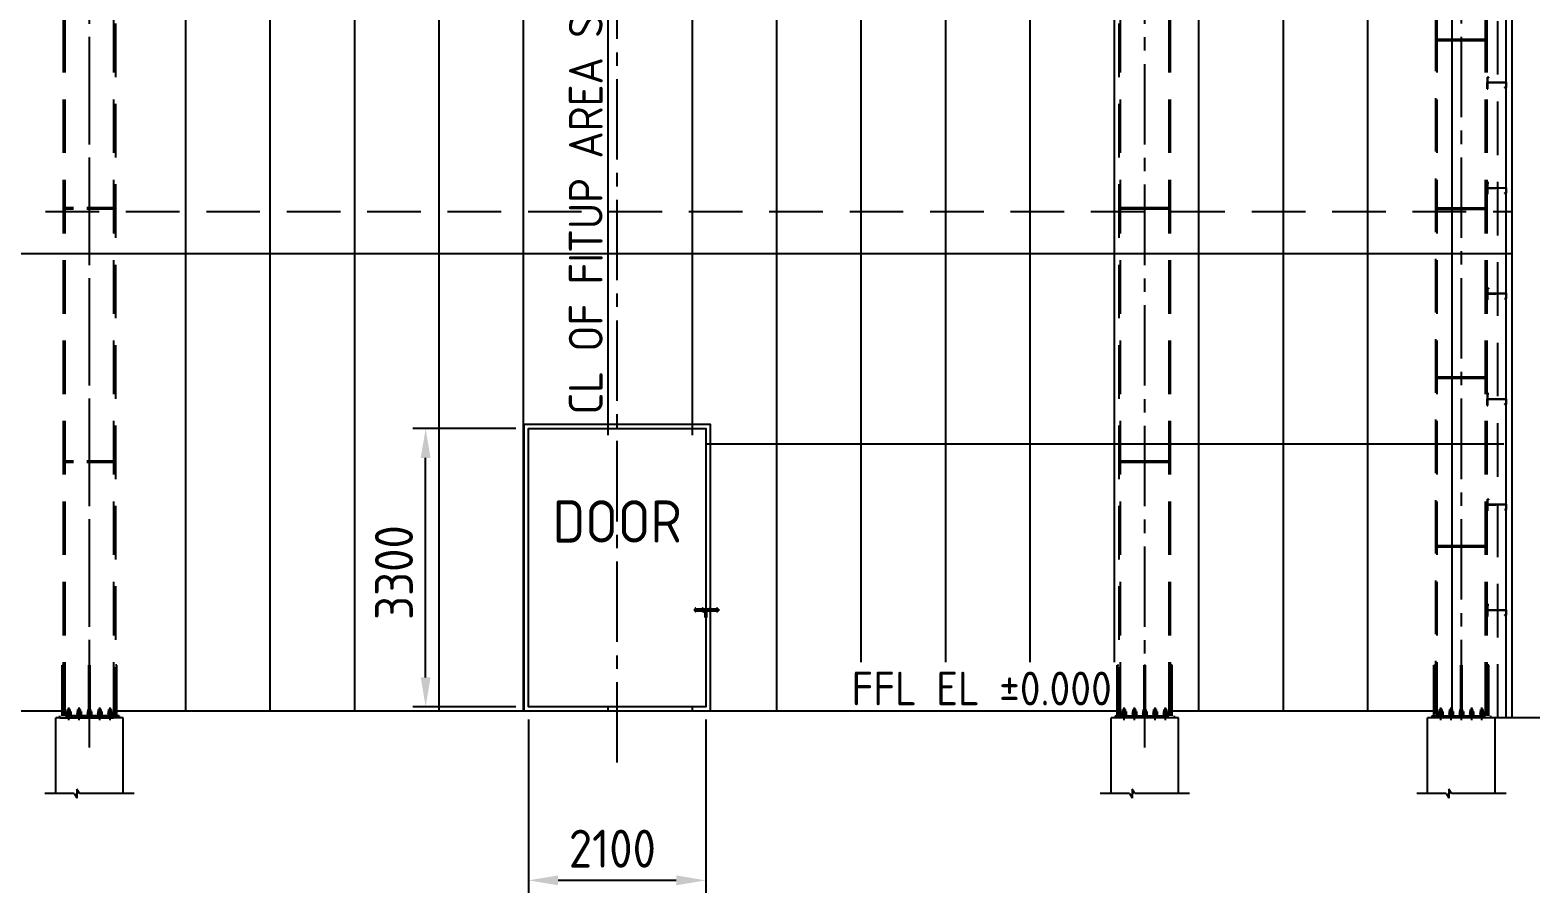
# Model space of a CAD drawing. Header units: millimetres. Extents: x -1055 to 11244, y -20673 to 2560.
# Drawn here: x 1458 to 1635.7, y 2229.7 to 2332 of the extents above; entities that cross this region are included whole.
import ezdxf

# ---------------------------------------------------------------- set-up
doc = ezdxf.new("R2010")
doc.units = ezdxf.units.MM
doc.linetypes.add('CENTER2', pattern=[28.575, 19.05, -3.175, 3.175, -3.175])
doc.linetypes.add('DASHED2', pattern=[9.525, 6.35, -3.175])
doc.layers.add('MAIN-1', color=7, linetype='Continuous')
doc.layers.add('MAIN-2', color=7, linetype='Continuous')
doc.styles.add('ACISOTS', font='isocp.shx')
doc.styles.get("Standard").update_dxf_attribs({"font": 'arial.ttf'})
doc.dimstyles.new('ISO-25', dxfattribs={"dimtxt": 4, "dimasz": 3.5, "dimexe": 1.5, "dimexo": 1.5, "dimgap": 1.5, "dimtad": 1, "dimtxsty": 'Standard', "dimcen": 0, "dimadec": 0, "dimazin": 0, "dimtfac": 1, "dimtmove": 0, "dimatfit": 3, "dimfxl": 1, "dimarcsym": 0})

# ---------------------------------------------------------------- blocks, each defined once
blk = doc.blocks.new('*D28804')
at = {"color": 0, "lineweight": -2}
for p, q in [((1529.05, 2420.49), (1665.47, 2420.49)), ((1663.97, 2253.99), (1663.97, 2416.99)), ((1647.05, 2250.49), (1665.47, 2250.49))]:
    blk.add_line(p, q, dxfattribs=at)
at = {"color": 0}
for points in [[(1664.55, 2416.99), (1663.39, 2416.99), (1663.97, 2420.49)], [(1663.39, 2253.99), (1664.55, 2253.99), (1663.97, 2250.49)]]:
    blk.add_solid(points, dxfattribs=at)
at = {"layer": 'Defpoints', "color": 0}
for p in [(1527.55, 2420.49), (1663.97, 2420.49), (1645.55, 2250.49)]:
    blk.add_point(p, dxfattribs=at)
at = {"color": 0, "insert": (1660.22, 2335.58), "char_height": 4.5, "attachment_point": 5, "rotation": 90, "style": 'ACISOTS'}
blk.add_mtext('17000', dxfattribs=at)
blk = doc.blocks.new('A$7E96312C93C9')
at = {"layer": 'MAIN-1'}
for p, q in [((1, 46), (0, 44)), ((0, 44), (0, 23)), ((0, 23), (0, 2)), ((1, 0), (0, 2)), ((2, 46), (1, 46)), ((1, 46), (1, 46)), ((1, 46), (1, 46)), ((1, 46), (1, 46)), ((1, 46), (1, 46)), ((1, 46), (1, 46)), ((1, 46), (1, 46)), ((1, 42), (2, 43)), ((1, 41), (1, 42)), ((1, 40), (1, 41)), ((1, 38), (1, 40)), ((1, 37), (1, 38)), ((1, 36), (1, 37)), ((1, 35), (1, 36)), ((1, 34), (1, 35)), ((1, 33), (1, 34)), ((1, 32), (1, 33)), ((1, 31), (1, 32)), ((1, 29), (1, 31)), ((1, 28), (1, 29)), ((1, 27), (1, 28)), ((2, 26), (1, 27)), ((1, 19), (2, 20)), ((1, 18), (1, 19)), ((1, 17), (1, 18)), ((1, 15), (1, 17)), ((1, 14), (1, 15)), ((1, 13), (1, 14)), ((1, 12), (1, 13)), ((1, 11), (1, 12)), ((1, 10), (1, 11)), ((1, 9), (1, 10)), ((1, 8), (1, 9)), ((1, 6), (1, 8)), ((1, 5), (1, 6)), ((1, 4), (1, 5)), ((2, 3), (1, 4)), ((1, 0), (1, 0)), ((1, 0), (1, 0)), ((1, 0), (1, 0)), ((1, 0), (1, 0)), ((1, 0), (1, 0)), ((1, 0), (1, 0)), ((1, 0), (2, 0)), ((2, 45), (2, 46)), ((2, 46), (2, 46)), ((2, 46), (2, 46)), ((2, 46), (22, 46)), ((2, 43), (2, 45)), ((2, 24), (2, 26)), ((2, 23), (2, 24)), ((2, 23), (22, 23)), ((2, 22), (2, 23)), ((2, 20), (2, 22)), ((2, 1), (2, 3)), ((2, 0), (2, 1)), ((2, 0), (22, 0)), ((2, 0), (2, 0)), ((2, 0), (2, 0)), ((23, 46), (22, 46)), ((22, 46), (22, 46)), ((22, 46), (22, 46)), ((22, 46), (22, 45)), ((22, 45), (22, 43)), ((22, 43), (23, 42)), ((23, 27), (22, 26)), ((22, 26), (22, 24)), ((22, 24), (22, 23)), ((22, 23), (22, 22)), ((22, 22), (22, 20)), ((22, 20), (23, 19)), ((23, 4), (22, 3)), ((22, 3), (22, 1)), ((22, 1), (22, 0)), ((22, 0), (22, 0)), ((22, 0), (22, 0)), ((22, 0), (23, 0)), ((23, 46), (23, 46)), ((23, 46), (23, 46)), ((23, 46), (23, 46)), ((23, 46), (23, 46)), ((23, 46), (23, 46)), ((23, 46), (23, 46)), ((24, 44), (23, 46)), ((23, 42), (23, 41)), ((23, 41), (23, 40)), ((23, 40), (23, 38)), ((23, 38), (23, 37)), ((23, 37), (23, 36)), ((23, 36), (23, 35)), ((23, 35), (23, 34)), ((23, 34), (23, 33)), ((23, 33), (23, 32)), ((23, 32), (23, 31)), ((23, 31), (23, 29)), ((23, 29), (23, 28)), ((23, 28), (23, 27)), ((23, 19), (23, 18)), ((23, 18), (23, 17)), ((23, 17), (23, 15)), ((23, 15), (23, 14)), ((23, 14), (23, 13)), ((23, 13), (23, 12)), ((23, 12), (23, 11)), ((23, 11), (23, 10)), ((23, 10), (23, 9)), ((23, 9), (23, 8)), ((23, 8), (23, 6)), ((23, 6), (23, 5)), ((23, 5), (23, 4)), ((24, 2), (23, 0)), ((23, 0), (23, 0)), ((23, 0), (23, 0)), ((23, 0), (23, 0)), ((23, 0), (23, 0)), ((23, 0), (23, 0)), ((23, 0), (23, 0)), ((24, 23), (24, 44)), ((24, 2), (24, 23))]:
    blk.add_line(p, q, dxfattribs=at)
at = {"layer": 'MAIN-2'}
for p, q in [((2, 36), (0, 38)), ((0, 8), (2, 10)), ((2, 43), (1, 42)), ((1, 42), (1, 41)), ((1, 41), (1, 40)), ((1, 40), (1, 38)), ((1, 38), (1, 37)), ((1, 37), (1, 36)), ((1, 36), (1, 35)), ((1, 35), (1, 34)), ((1, 34), (1, 33)), ((1, 33), (1, 32)), ((1, 32), (1, 31)), ((1, 31), (1, 29)), ((1, 29), (1, 28)), ((1, 28), (1, 27)), ((1, 27), (2, 26)), ((2, 20), (1, 19)), ((1, 19), (1, 18)), ((1, 18), (1, 17)), ((1, 17), (1, 15)), ((1, 15), (1, 14)), ((1, 14), (1, 13)), ((1, 13), (1, 12)), ((1, 12), (1, 11)), ((1, 11), (1, 10)), ((1, 10), (1, 9)), ((1, 9), (1, 8)), ((1, 8), (1, 6)), ((1, 6), (1, 5)), ((1, 5), (1, 4)), ((1, 4), (2, 3)), ((2, 46), (2, 45)), ((2, 45), (2, 43)), ((2, 23), (2, 36)), ((22, 36), (2, 36)), ((2, 26), (2, 24)), ((2, 24), (2, 23)), ((2, 23), (2, 22)), ((2, 10), (2, 23)), ((2, 23), (22, 23)), ((2, 22), (2, 20)), ((22, 10), (2, 10)), ((2, 3), (2, 1)), ((2, 1), (2, 0)), ((22, 45), (22, 46)), ((22, 43), (22, 45)), ((23, 42), (22, 43)), ((24, 38), (22, 36)), ((22, 23), (22, 36)), ((22, 26), (23, 27)), ((22, 24), (22, 26)), ((22, 23), (22, 24)), ((22, 22), (22, 23)), ((22, 10), (22, 23)), ((22, 20), (22, 22)), ((23, 19), (22, 20)), ((22, 10), (24, 8)), ((22, 3), (23, 4)), ((22, 1), (22, 3)), ((22, 0), (22, 1)), ((23, 41), (23, 42)), ((23, 40), (23, 41)), ((23, 38), (23, 40)), ((23, 37), (23, 38)), ((23, 36), (23, 37)), ((23, 35), (23, 36)), ((23, 34), (23, 35)), ((23, 33), (23, 34)), ((23, 32), (23, 33)), ((23, 31), (23, 32)), ((23, 29), (23, 31)), ((23, 28), (23, 29)), ((23, 27), (23, 28)), ((23, 18), (23, 19)), ((23, 17), (23, 18)), ((23, 15), (23, 17)), ((23, 14), (23, 15)), ((23, 13), (23, 14)), ((23, 12), (23, 13)), ((23, 11), (23, 12)), ((23, 10), (23, 11)), ((23, 9), (23, 10)), ((23, 8), (23, 9)), ((23, 6), (23, 8)), ((23, 5), (23, 6)), ((23, 4), (23, 5))]:
    blk.add_line(p, q, dxfattribs=at)
blk = doc.blocks.new('A$7E962F10107A')
for p, q in [((60, 2.5), (60, 225)), ((60, 225), (122.5, 225)), ((62.5, 0), (62.5, 222.5)), ((62.5, 222.5), (120, 222.5)), ((120, 205), (120, 222.5)), ((120, 205), (122.5, 205)), ((122.5, 205), (122.5, 225)), ((0, 0), (0, 20)), ((0, 20), (2.5, 20)), ((0, 0), (62.5, 0)), ((2.5, 20), (2.5, 2.5)), ((2.5, 2.5), (60, 2.5))]:
    blk.add_line(p, q)
blk = doc.blocks.new('A$7E964C333BE')
for p, q in [((0, 0), (0, 1.5)), ((0, 1.5), (2, 1.5)), ((0, 0), (0.12, 0)), ((2, 1.38), (0.12, 1.38)), ((0.12, 0), (0.12, 1.38)), ((2, 1.5), (2, 1.38))]:
    blk.add_line(p, q)
blk = doc.blocks.new('A$7E961A102143C')
for p, q in [((1.29, 0.53), (1.29, 9.5)), ((9.29, 0.53), (9.29, 9.5)), ((0, 0.53), (6.46, 0.53)), ((6.46, 0.53), (6.79, 1.06)), ((6.79, 1.06), (6.79, 0)), ((7.11, 0.53), (6.79, 0)), ((7.11, 0.53), (10.57, 0.53))]:
    blk.add_line(p, q)
blk = doc.blocks.new('*D28810')
at = {"color": 0, "lineweight": -2}
for p, q in [((1517.05, 2250.29), (1517.05, 2229.75)), ((1538.05, 2250.29), (1538.05, 2229.75)), ((1520.55, 2231.25), (1534.55, 2231.25))]:
    blk.add_line(p, q, dxfattribs=at)
at = {"color": 0}
for points in [[(1520.55, 2231.83), (1520.55, 2230.66), (1517.05, 2231.25)], [(1534.55, 2230.66), (1534.55, 2231.83), (1538.05, 2231.25)]]:
    blk.add_solid(points, dxfattribs=at)
at = {"layer": 'Defpoints', "color": 0}
for p in [(1517.05, 2251.79), (1538.05, 2251.79), (1538.05, 2231.25)]:
    blk.add_point(p, dxfattribs=at)
at = {"color": 0, "insert": (1526.99, 2235), "char_height": 4.5, "attachment_point": 5, "style": 'ACISOTS'}
blk.add_mtext('2100', dxfattribs=at)
blk = doc.blocks.new('*D28811')
at = {"color": 0, "lineweight": -2}
for p, q in [((1515.55, 2284.79), (1503.37, 2284.79)), ((1504.87, 2255.29), (1504.87, 2281.29)), ((1515.55, 2251.79), (1503.37, 2251.79))]:
    blk.add_line(p, q, dxfattribs=at)
at = {"color": 0}
for points in [[(1505.45, 2281.29), (1504.29, 2281.29), (1504.87, 2284.79)], [(1504.29, 2255.29), (1505.45, 2255.29), (1504.87, 2251.79)]]:
    blk.add_solid(points, dxfattribs=at)
at = {"layer": 'Defpoints', "color": 0}
for p in [(1504.87, 2284.79), (1517.05, 2284.79), (1517.05, 2251.79)]:
    blk.add_point(p, dxfattribs=at)
at = {"color": 0, "insert": (1501.12, 2267.71), "char_height": 4.5, "attachment_point": 5, "rotation": 90, "style": 'ACISOTS'}
blk.add_mtext('3300', dxfattribs=at)

msp = doc.modelspace()

# ---------------------------------------------------------------- linework, layer by layer
at = {"color": 3, "linetype": 'CENTER2', "ltscale": 0.5}
for p, q in [((1527.554783, 2245.195901), (1527.554783, 2430.836458)), ((1627.554783, 2250.211607), (1627.554783, 2406.623912)), ((1465.054783, 2246.99247), (1465.054783, 2400.10403)), ((1465.054783, 2250.211607), (1465.054783, 2399.948403)), ((1590.054783, 2246.99247), (1590.054783, 2400.10403))]:
    msp.add_line(p, q, dxfattribs=at)
at = {"color": 6}
for p, q in [((1526.474083, 2283.99247), (1526.474083, 2420.286718)), ((1516.474083, 2251.29247), (1516.474083, 2418.382609)), ((1536.474083, 2283.99247), (1536.474083, 2418.794164)), ((1506.474083, 2251.29247), (1506.474083, 2416.4785)), ((1546.474083, 2251.29247), (1546.474083, 2416.890054)), ((1556.474083, 2257.100757), (1556.474083, 2414.985945)), ((1496.474083, 2251.29247), (1496.474083, 2414.574391)), ((1566.474083, 2257.100757), (1566.474083, 2413.081836)), ((1486.474083, 2251.29247), (1486.474083, 2412.670282)), ((1576.474083, 2257.100757), (1576.474083, 2411.177727)), ((1476.474083, 2251.29247), (1476.474083, 2410.766173)), ((1586.474083, 2257.100757), (1586.474083, 2409.273618)), ((1596.474083, 2251.29247), (1596.474083, 2407.369509)), ((1606.474083, 2251.29247), (1606.474083, 2405.4654)), ((1616.474083, 2251.29247), (1616.474083, 2403.561291)), ((1626.474083, 2251.29247), (1626.474083, 2401.657182)), ((1126.474083, 2305.492496), (1633.565483, 2305.492496)), ((1538.054783, 2282.967564), (1632.586174, 2282.967564)), ((1526.474083, 2251.29247), (1526.474083, 2251.79247)), ((1536.474083, 2251.29247), (1536.474083, 2251.79247))]:
    msp.add_line(p, q, dxfattribs=at)
at = {"color": 2, "linetype": 'DASHED2'}
for p, q in [((1467.924983, 2250.74247), (1467.924983, 2399.394964)), ((1468.115483, 2399.431238), (1468.115483, 2250.74247)), ((1586.994083, 2399.431238), (1586.994083, 2250.74247)), ((1587.184583, 2250.74247), (1587.184583, 2399.394964)), ((1624.494083, 2400.126399), (1624.494083, 2250.74247)), ((1624.684583, 2250.74247), (1624.684583, 2398.832046)), ((1461.994083, 2250.74247), (1461.994083, 2398.265656)), ((1462.184583, 2250.74247), (1462.184583, 2398.30193)), ((1592.924983, 2250.74247), (1592.924983, 2398.30193)), ((1593.115483, 2250.74247), (1593.115483, 2398.265656)), ((1630.424983, 2250.74247), (1630.424983, 2397.739011)), ((1630.615483, 2250.74247), (1630.615483, 2397.702738)), ((1631.865483, 2250.49247), (1631.865483, 2396.815205)), ((1624.692783, 2330.90247), (1630.416783, 2330.90247)), ((1624.692783, 2330.74247), (1630.416783, 2330.74247)), ((1592.924983, 2310.90247), (1587.184583, 2310.90247)), ((1592.924983, 2310.74247), (1587.184583, 2310.74247)), ((1624.692783, 2310.90247), (1630.416783, 2310.90247)), ((1624.692783, 2310.74247), (1630.416783, 2310.74247)), ((1624.692783, 2290.90247), (1630.416783, 2290.90247)), ((1624.692783, 2290.74247), (1630.416783, 2290.74247)), ((1592.924983, 2280.90247), (1587.184583, 2280.90247)), ((1592.924983, 2280.74247), (1587.184583, 2280.74247)), ((1624.692783, 2270.90247), (1630.416783, 2270.90247)), ((1624.692783, 2270.74247), (1630.416783, 2270.74247)), ((1461.823783, 2250.74247), (1461.823783, 2256.74247)), ((1461.823783, 2256.74247), (1462.019783, 2256.74247)), ((1464.974783, 2250.74247), (1464.974783, 2256.74247)), ((1465.134783, 2256.74247), (1464.974783, 2256.74247)), ((1465.134783, 2250.74247), (1465.134783, 2256.74247)), ((1468.311483, 2256.74247), (1468.115483, 2256.74247)), ((1468.311483, 2250.74247), (1468.311483, 2256.74247)), ((1586.798083, 2250.74247), (1586.798083, 2256.74247)), ((1586.798083, 2256.74247), (1586.994083, 2256.74247)), ((1589.974783, 2250.74247), (1589.974783, 2256.74247)), ((1589.974783, 2256.74247), (1590.134783, 2256.74247)), ((1590.134783, 2250.74247), (1590.134783, 2256.74247)), ((1593.285783, 2256.74247), (1593.089783, 2256.74247)), ((1593.285783, 2250.74247), (1593.285783, 2256.74247)), ((1627.474783, 2250.74247), (1627.474783, 2256.74247)), ((1627.474783, 2256.74247), (1627.634783, 2256.74247)), ((1627.634783, 2250.74247), (1627.634783, 2256.74247)), ((1462.764783, 2251.49247), (1462.464783, 2251.49247)), ((1462.464783, 2251.26247), (1462.464783, 2251.49247)), ((1462.614783, 2250.235717), (1462.614783, 2251.716918)), ((1462.764783, 2251.26247), (1462.764783, 2251.49247)), ((1463.984783, 2251.49247), (1463.684783, 2251.49247)), ((1463.684783, 2251.26247), (1463.684783, 2251.49247)), ((1463.834783, 2250.235717), (1463.834783, 2251.716918)), ((1463.984783, 2251.26247), (1463.984783, 2251.49247)), ((1465.204783, 2251.49247), (1464.904783, 2251.49247)), ((1464.904783, 2251.26247), (1464.904783, 2251.49247)), ((1465.204783, 2251.26247), (1465.204783, 2251.49247)), ((1466.424783, 2251.49247), (1466.124783, 2251.49247)), ((1466.124783, 2251.26247), (1466.124783, 2251.49247)), ((1466.274783, 2250.235717), (1466.274783, 2251.716918)), ((1466.424783, 2251.26247), (1466.424783, 2251.49247)), ((1467.644783, 2251.49247), (1467.344783, 2251.49247)), ((1467.344783, 2251.26247), (1467.344783, 2251.49247)), ((1467.494783, 2250.235717), (1467.494783, 2251.716918)), ((1467.644783, 2251.26247), (1467.644783, 2251.49247)), ((1587.764783, 2251.49247), (1587.464783, 2251.49247)), ((1587.464783, 2251.26247), (1587.464783, 2251.49247)), ((1587.614783, 2250.235717), (1587.614783, 2251.716918)), ((1587.764783, 2251.26247), (1587.764783, 2251.49247)), ((1588.984783, 2251.49247), (1588.684783, 2251.49247)), ((1588.684783, 2251.26247), (1588.684783, 2251.49247)), ((1588.834783, 2250.235717), (1588.834783, 2251.716918)), ((1588.984783, 2251.26247), (1588.984783, 2251.49247)), ((1590.204783, 2251.49247), (1589.904783, 2251.49247)), ((1589.904783, 2251.26247), (1589.904783, 2251.49247)), ((1590.204783, 2251.26247), (1590.204783, 2251.49247)), ((1591.424783, 2251.49247), (1591.124783, 2251.49247)), ((1591.124783, 2251.26247), (1591.124783, 2251.49247)), ((1591.274783, 2250.235717), (1591.274783, 2251.716918)), ((1591.424783, 2251.26247), (1591.424783, 2251.49247)), ((1592.644783, 2251.49247), (1592.344783, 2251.49247)), ((1592.344783, 2251.26247), (1592.344783, 2251.49247)), ((1592.494783, 2250.235717), (1592.494783, 2251.716918)), ((1592.644783, 2251.26247), (1592.644783, 2251.49247)), ((1625.264783, 2251.49247), (1624.964783, 2251.49247)), ((1624.964783, 2251.26247), (1624.964783, 2251.49247)), ((1625.264783, 2251.26247), (1625.264783, 2251.49247)), ((1626.484783, 2251.49247), (1626.184783, 2251.49247)), ((1626.184783, 2251.26247), (1626.184783, 2251.49247)), ((1626.484783, 2251.26247), (1626.484783, 2251.49247)), ((1627.704783, 2251.49247), (1627.404783, 2251.49247)), ((1627.404783, 2251.26247), (1627.404783, 2251.49247)), ((1627.704783, 2251.26247), (1627.704783, 2251.49247)), ((1628.924783, 2251.49247), (1628.624783, 2251.49247)), ((1628.624783, 2251.26247), (1628.624783, 2251.49247)), ((1628.924783, 2251.26247), (1628.924783, 2251.49247)), ((1630.144783, 2251.49247), (1629.844783, 2251.49247)), ((1629.844783, 2251.26247), (1629.844783, 2251.49247)), ((1630.144783, 2251.26247), (1630.144783, 2251.49247)), ((1468.554783, 2250.74247), (1461.554783, 2250.74247)), ((1461.554783, 2250.49247), (1461.554783, 2250.74247)), ((1461.554783, 2250.49247), (1468.554783, 2250.49247)), ((1468.554783, 2250.74247), (1468.554783, 2250.49247)), ((1586.554783, 2250.74247), (1593.554783, 2250.74247)), ((1586.554783, 2250.74247), (1586.554783, 2250.49247)), ((1593.554783, 2250.49247), (1586.554783, 2250.49247)), ((1593.554783, 2250.49247), (1593.554783, 2250.74247)), ((1624.054783, 2250.74247), (1631.054783, 2250.74247)), ((1624.054783, 2250.74247), (1624.054783, 2250.49247)), ((1631.054783, 2250.49247), (1624.054783, 2250.49247)), ((1631.054783, 2250.49247), (1631.054783, 2250.74247))]:
    msp.add_line(p, q, dxfattribs=at)
for p, q in [((1632.865483, 2250.49247), (1632.865483, 2396.840205)), ((1633.565483, 2250.49247), (1633.565483, 2396.315205)), ((1536.712948, 2263.39247), (1536.712948, 2263.19247)), ((1536.81944, 2263.39247), (1536.712948, 2263.39247)), ((1536.712948, 2263.19247), (1536.81944, 2263.19247)), ((1537.665681, 2263.39247), (1536.880493, 2263.39247)), ((1536.880493, 2263.19247), (1537.665681, 2263.19247)), ((1538.49373, 2263.39247), (1537.726734, 2263.39247)), ((1537.726734, 2263.19247), (1538.49373, 2263.19247)), ((1537.928737, 2263.19247), (1537.928737, 2262.82373)), ((1537.928737, 2262.82373), (1537.947765, 2262.81475)), ((1537.928737, 2262.663263), (1537.947765, 2262.672243)), ((1537.928737, 2262.663263), (1537.928737, 2262.488248)), ((1537.928737, 2262.488248), (1537.982731, 2262.398326)), ((1537.947765, 2262.81475), (1537.947765, 2262.672243)), ((1538.086227, 2262.398326), (1537.982731, 2262.398326)), ((1538.140221, 2262.488248), (1538.086227, 2262.398326)), ((1538.140221, 2262.82373), (1538.121193, 2262.81475)), ((1538.121193, 2262.81475), (1538.121193, 2262.672243)), ((1538.140221, 2262.663263), (1538.121193, 2262.672243)), ((1538.140221, 2263.19247), (1538.140221, 2262.82373)), ((1538.140221, 2262.663263), (1538.140221, 2262.488248)), ((1539.371763, 2263.39247), (1538.554783, 2263.39247)), ((1538.554783, 2263.19247), (1539.371763, 2263.19247)), ((1539.567495, 2263.39247), (1539.432816, 2263.39247)), ((1539.432816, 2263.19247), (1539.567495, 2263.19247)), ((1539.567495, 2263.39247), (1539.567495, 2263.19247)), ((1624.298083, 2250.74247), (1624.298083, 2256.74247)), ((1624.298083, 2256.74247), (1624.494083, 2256.74247)), ((1630.811483, 2256.74247), (1630.615483, 2256.74247)), ((1630.811483, 2250.74247), (1630.811483, 2256.74247)), ((1461.823783, 2251.29247), (1430.811483, 2251.29247)), ((1586.798083, 2251.29247), (1468.311483, 2251.29247)), ((1624.298083, 2251.29247), (1593.285783, 2251.29247)), ((1469.054783, 2250.49247), (1461.054783, 2250.49247)), ((1594.054783, 2250.49247), (1586.054783, 2250.49247)), ((1645.554783, 2250.49247), (1623.554783, 2250.49247)), ((1633.539783, 2250.49247), (1632.839783, 2250.49247))]:
    msp.add_line(p, q)
at = {"color": 6, "linetype": 'DASHED2'}
msp.add_line((1126.474083, 2310.492496), (1633.565483, 2310.492496), dxfattribs=at)
at = {"color": 2, "linetype": 'DASHED2', "ltscale": 0.5}
for p, q in [((1467.924983, 2310.90247), (1462.184583, 2310.90247)), ((1467.924983, 2310.74247), (1462.184583, 2310.74247)), ((1467.924983, 2280.90247), (1462.184583, 2280.90247)), ((1467.924983, 2280.74247), (1462.184583, 2280.74247))]:
    msp.add_line(p, q, dxfattribs=at)
at = {"color": 3, "linetype": 'CENTER2'}
for p, q in [((1625.114783, 2250.235717), (1625.114783, 2251.716918)), ((1626.334783, 2250.235717), (1626.334783, 2251.716918)), ((1628.774783, 2250.235717), (1628.774783, 2251.716918)), ((1629.994783, 2250.235717), (1629.994783, 2251.716918))]:
    msp.add_line(p, q, dxfattribs=at)
for points in [[(1538.554783, 2251.29247), (1516.554783, 2251.29247), (1516.554783, 2285.29247), (1538.554783, 2285.29247)], [(1536.880493, 2263.505784), (1536.81944, 2263.505784), (1536.81944, 2263.079156), (1536.880493, 2263.079156)], [(1537.726734, 2263.505784), (1537.665681, 2263.505784), (1537.665681, 2263.079156), (1537.726734, 2263.079156)], [(1538.047204, 2262.594815), (1538.021754, 2262.594815), (1538.021754, 2262.428865), (1538.047204, 2262.428865)], [(1538.554783, 2263.505784), (1538.49373, 2263.505784), (1538.49373, 2263.079156), (1538.554783, 2263.079156)], [(1539.432816, 2263.505784), (1539.371763, 2263.505784), (1539.371763, 2263.079156), (1539.432816, 2263.079156)]]:
    msp.add_lwpolyline(points, close=True)
msp.add_lwpolyline([(1538.054783, 2262.398326), (1538.054783, 2251.79247), (1517.054783, 2251.79247), (1517.054783, 2284.79247), (1538.054783, 2284.79247), (1538.054783, 2263.39247)])
at = {"color": 2, "linetype": 'DASHED2'}
for points in [[(1462.334783, 2250.78247), (1462.894783, 2250.78247), (1462.894783, 2250.74247), (1462.334783, 2250.74247)], [(1463.554783, 2250.78247), (1464.114783, 2250.78247), (1464.114783, 2250.74247), (1463.554783, 2250.74247)], [(1464.774783, 2250.78247), (1465.334783, 2250.78247), (1465.334783, 2250.74247), (1464.774783, 2250.74247)], [(1465.994783, 2250.78247), (1466.554783, 2250.78247), (1466.554783, 2250.74247), (1465.994783, 2250.74247)], [(1467.214783, 2250.78247), (1467.774783, 2250.78247), (1467.774783, 2250.74247), (1467.214783, 2250.74247)], [(1587.334783, 2250.78247), (1587.894783, 2250.78247), (1587.894783, 2250.74247), (1587.334783, 2250.74247)], [(1588.554783, 2250.78247), (1589.114783, 2250.78247), (1589.114783, 2250.74247), (1588.554783, 2250.74247)], [(1589.774783, 2250.78247), (1590.334783, 2250.78247), (1590.334783, 2250.74247), (1589.774783, 2250.74247)], [(1590.994783, 2250.78247), (1591.554783, 2250.78247), (1591.554783, 2250.74247), (1590.994783, 2250.74247)], [(1592.214783, 2250.78247), (1592.774783, 2250.78247), (1592.774783, 2250.74247), (1592.214783, 2250.74247)], [(1624.834783, 2250.78247), (1625.394783, 2250.78247), (1625.394783, 2250.74247), (1624.834783, 2250.74247)], [(1626.054783, 2250.78247), (1626.614783, 2250.78247), (1626.614783, 2250.74247), (1626.054783, 2250.74247)], [(1627.274783, 2250.78247), (1627.834783, 2250.78247), (1627.834783, 2250.74247), (1627.274783, 2250.74247)], [(1628.494783, 2250.78247), (1629.054783, 2250.78247), (1629.054783, 2250.74247), (1628.494783, 2250.74247)], [(1629.714783, 2250.78247), (1630.274783, 2250.78247), (1630.274783, 2250.74247), (1629.714783, 2250.74247)]]:
    msp.add_lwpolyline(points, close=True, dxfattribs=at)
msp.add_circle((1537.928737, 2263.19247), 0.202003)

# ---------------------------------------------------------------- block references
at = {"color": 2, "linetype": 'DASHED2', "yscale": 0.01, "zscale": 0.01}
for name, p, xscale, rotation in [('A$7E962F10107A', (1630.615483, 2326.39247), 0.01, 270.0000000000211), ('A$7E962F10107A', (1630.615483, 2313.89247), 0.01, 270.0000000000211), ('A$7E962F10107A', (1630.615483, 2301.39247), 0.01, 270.0000000000211), ('A$7E962F10107A', (1630.615483, 2288.89247), 0.01, 270.0000000000211), ('A$7E962F10107A', (1630.615483, 2276.39247), 0.01, 270.0000000000211), ('A$7E962F10107A', (1630.615483, 2263.89247), 0.01, 270.0000000000211), ('A$7E96312C93C9', (1462.844783, 2251.26247), -0.01, 89.99999999999999), ('A$7E96312C93C9', (1464.064783, 2251.26247), -0.01, 89.99999999999999), ('A$7E96312C93C9', (1465.284783, 2251.26247), -0.01, 89.99999999999999), ('A$7E96312C93C9', (1466.504783, 2251.26247), -0.01, 89.99999999999999), ('A$7E96312C93C9', (1467.724783, 2251.26247), -0.01, 89.99999999999999), ('A$7E96312C93C9', (1587.844783, 2251.26247), -0.01, 89.99999999999999), ('A$7E96312C93C9', (1589.064783, 2251.26247), -0.01, 89.99999999999999), ('A$7E96312C93C9', (1590.284783, 2251.26247), -0.01, 89.99999999999999), ('A$7E96312C93C9', (1591.504783, 2251.26247), -0.01, 89.99999999999999), ('A$7E96312C93C9', (1592.724783, 2251.26247), -0.01, 89.99999999999999), ('A$7E96312C93C9', (1625.344783, 2251.26247), -0.01, 89.99999999999999), ('A$7E96312C93C9', (1626.564783, 2251.26247), -0.01, 89.99999999999999), ('A$7E96312C93C9', (1627.784783, 2251.26247), -0.01, 89.99999999999999), ('A$7E96312C93C9', (1629.004783, 2251.26247), -0.01, 89.99999999999999), ('A$7E96312C93C9', (1630.224783, 2251.26247), -0.01, 89.99999999999999), ('A$7E96312C93C9', (1462.844783, 2251.02247), -0.01, 89.99999999999999), ('A$7E96312C93C9', (1464.064783, 2251.02247), -0.01, 89.99999999999999), ('A$7E96312C93C9', (1465.284783, 2251.02247), -0.01, 89.99999999999999), ('A$7E96312C93C9', (1466.504783, 2251.02247), -0.01, 89.99999999999999), ('A$7E96312C93C9', (1467.724783, 2251.02247), -0.01, 89.99999999999999), ('A$7E96312C93C9', (1587.844783, 2251.02247), -0.01, 89.99999999999999), ('A$7E96312C93C9', (1589.064783, 2251.02247), -0.01, 89.99999999999999), ('A$7E96312C93C9', (1590.284783, 2251.02247), -0.01, 89.99999999999999), ('A$7E96312C93C9', (1591.504783, 2251.02247), -0.01, 89.99999999999999), ('A$7E96312C93C9', (1592.724783, 2251.02247), -0.01, 89.99999999999999), ('A$7E96312C93C9', (1625.344783, 2251.02247), -0.01, 89.99999999999999), ('A$7E96312C93C9', (1626.564783, 2251.02247), -0.01, 89.99999999999999), ('A$7E96312C93C9', (1627.784783, 2251.02247), -0.01, 89.99999999999999), ('A$7E96312C93C9', (1629.004783, 2251.02247), -0.01, 89.99999999999999), ('A$7E96312C93C9', (1630.224783, 2251.02247), -0.01, 89.99999999999999)]:
    msp.add_blockref(name, p, dxfattribs=dict(at, xscale=xscale, rotation=rotation))
at = {"color": 2, "linetype": 'DASHED2', "xscale": 0.5, "yscale": 0.5, "zscale": 0.5}
for p in [(1630.615483, 2325.01747), (1630.615483, 2312.51747), (1630.615483, 2300.01747), (1630.615483, 2287.51747), (1630.615483, 2275.01747), (1630.615483, 2262.51747)]:
    msp.add_blockref('A$7E964C333BE', p, dxfattribs=at)
at = {"xscale": -1}
for p in [(1470.342279, 2240.991416), (1595.342279, 2240.991416), (1632.842279, 2240.991416)]:
    msp.add_blockref('A$7E961A102143C', p, dxfattribs=at)

# ---------------------------------------------------------------- texts
at = {"color": 3, "insert": (1523.840443, 2317.386721), "char_height": 4, "attachment_point": 5, "rotation": 90, "style": 'ACISOTS'}
msp.add_mtext('CL OF FITUP AREA SHED-A', dxfattribs=at)
at = {"style": 'ACISOTS'}
for s, insert, char_height, attachment_point in [('DOOR', (1527.558337, 2273.76687), 5, 5), ('FFL EL %%P0.000', (1586.150778, 2251.973275), 4, 9)]:
    msp.add_mtext(s, dxfattribs=dict(at, insert=insert, char_height=char_height, attachment_point=attachment_point))

# ---------------------------------------------------------------- dimensions: what is measured, and where the dimension line sits
at = {"color": 3}
for base, p1, p2, angle, picture, middle in [((1663.968756, 2420.492496), (1645.554783, 2250.49247), (1527.554783, 2420.492496), 90, '*D28804', (1663.968756, 2335.575751)), ((1504.869052, 2284.79247), (1517.054783, 2251.79247), (1517.054783, 2284.79247), 90, '*D28811', (1504.869052, 2267.713534)), ((1538.054783, 2231.248249), (1517.054783, 2251.79247), (1538.054783, 2251.79247), 0, '*D28810', (1526.993154, 2231.248249))]:
    dim = msp.add_linear_dim(base=base, p1=p1, p2=p2, angle=angle, dimstyle='ISO-25', override={"dimtxt": 4.5, "dimdec": 0, "dimlfac": 100, "dimtxsty": 'ACISOTS'}, dxfattribs=at)
    dim.commit()
    dim.dimension.update_dxf_attribs({"geometry": picture, "text_midpoint": middle, "dimtype": 160})

doc.saveas('drawing.dxf')
